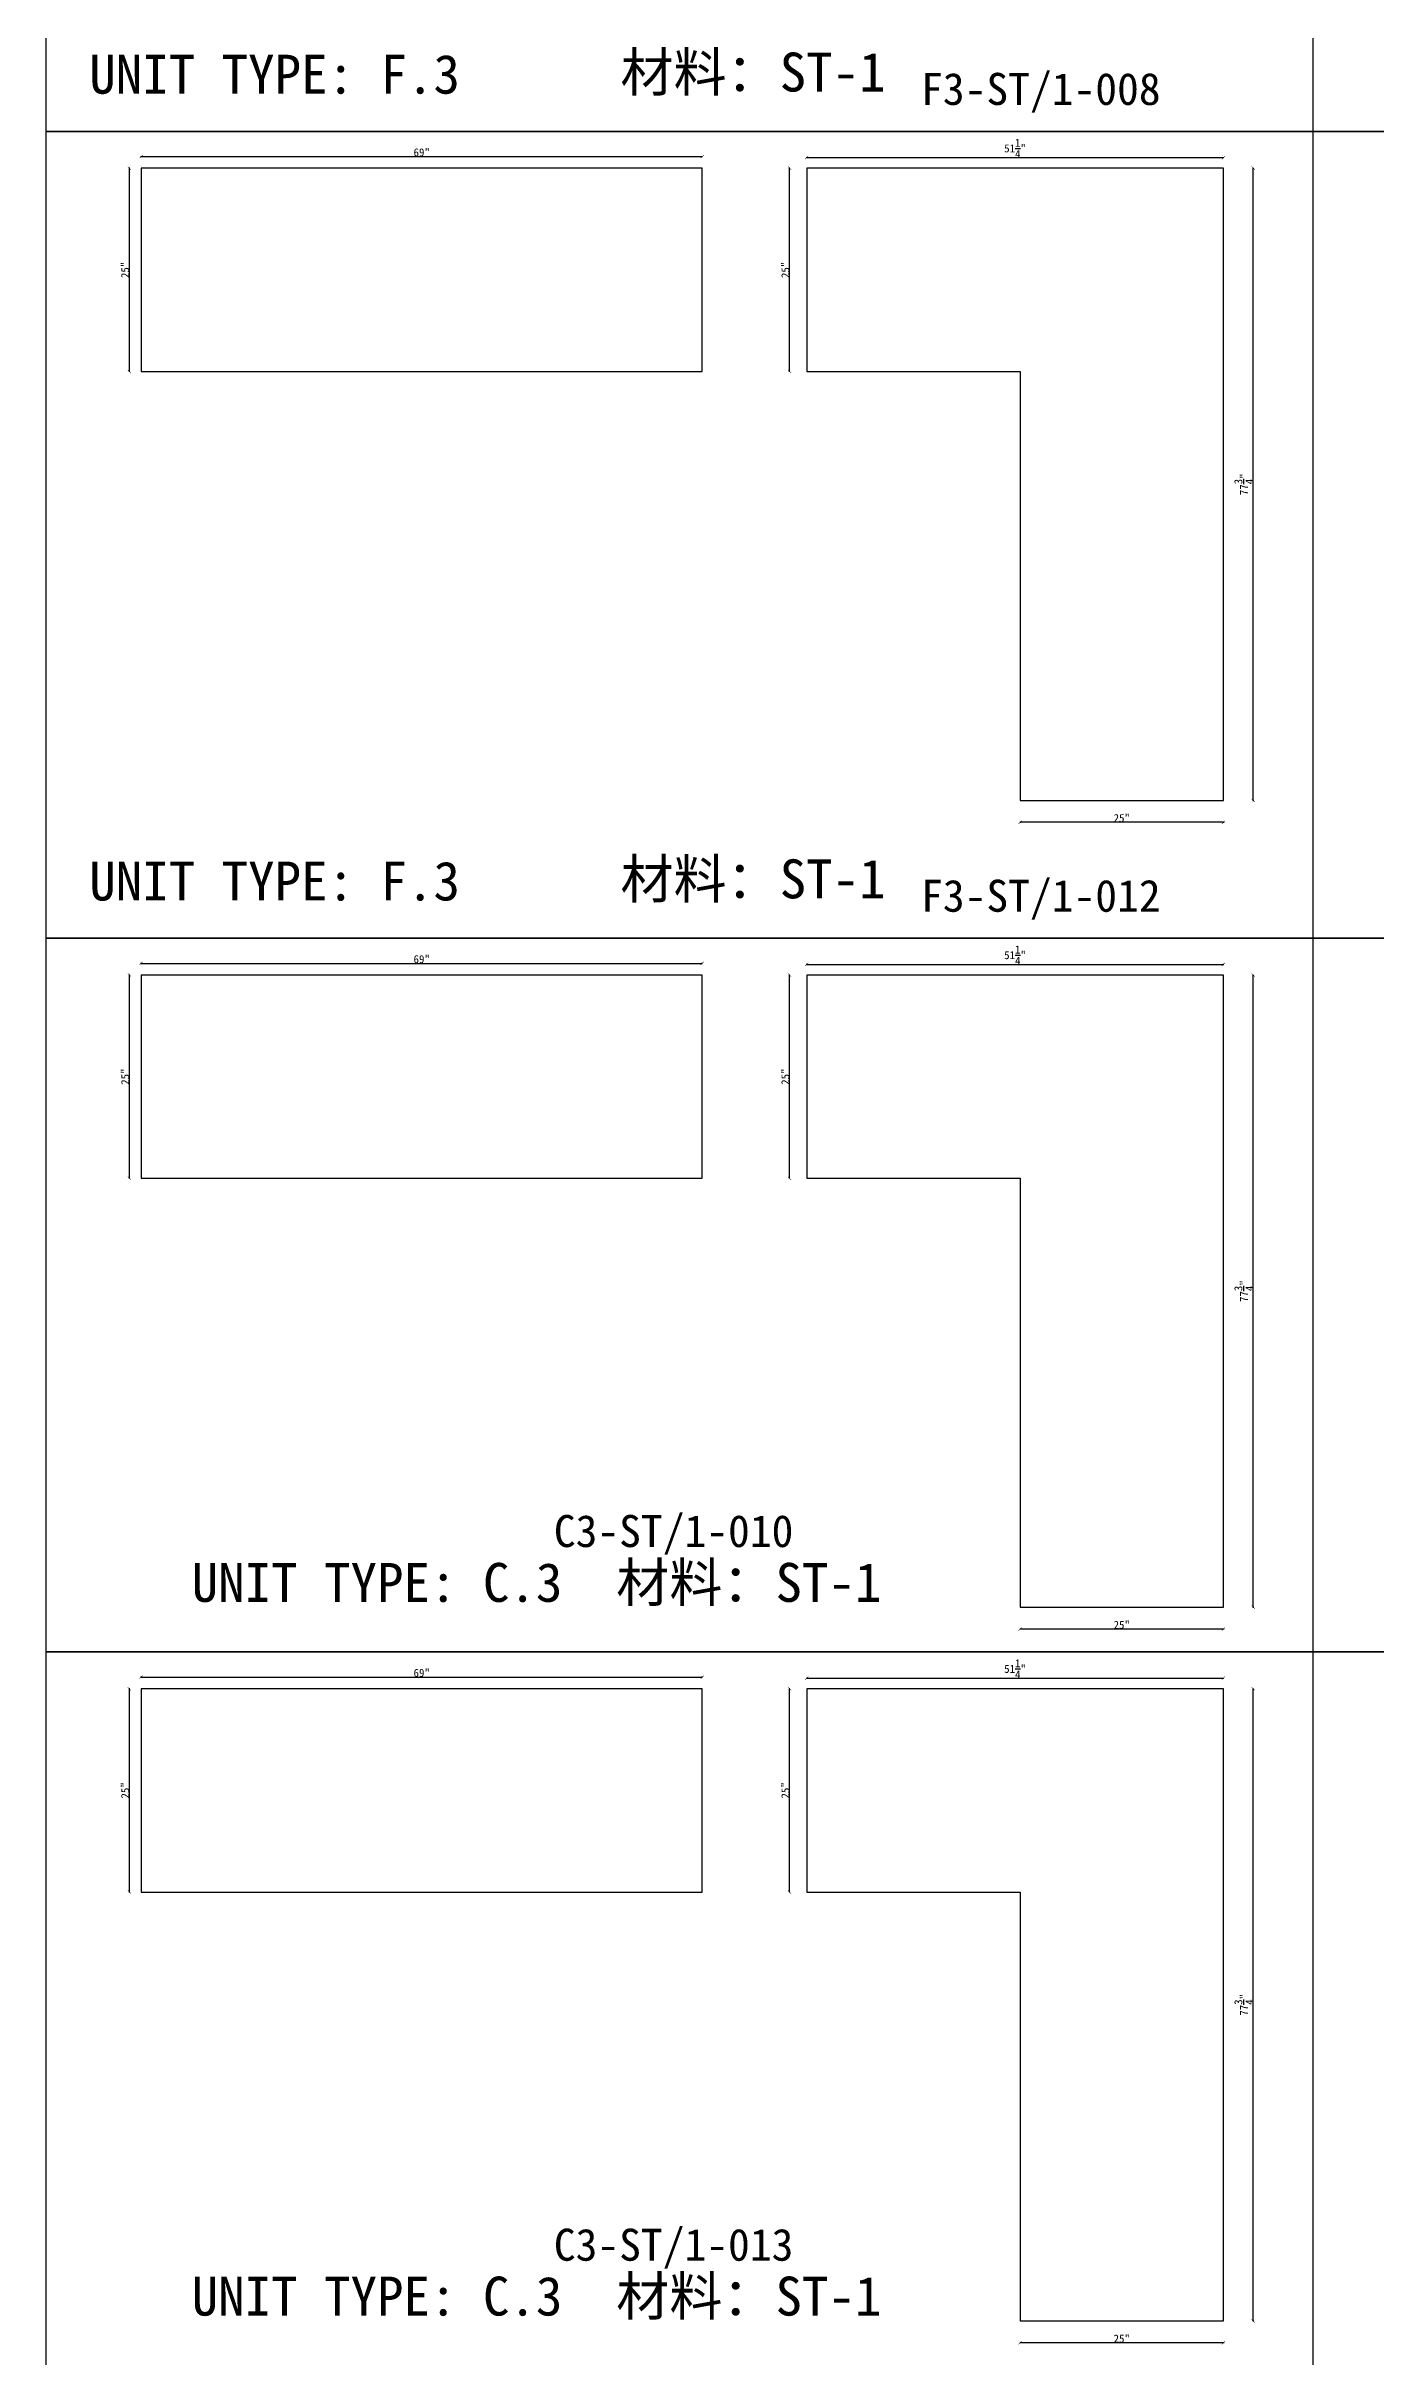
# Model space of a CAD drawing. Header units: millimetres. Extents: x -46966 to 138077, y -48408 to 2116.
# Drawn here: x 64990 to 69143, y -27261 to -20043 of the extents above; entities that cross this region are included whole.
import ezdxf
from ezdxf.enums import TextEntityAlignment as Align

# ---------------------------------------------------------------- set-up
doc = ezdxf.new("R2010")
doc.units = ezdxf.units.MM
doc.layers.add('PART_NUMBER', color=3, linetype='Continuous')
doc.styles.add('样式 1', font='')
doc.styles.get('样式 1').set_extended_font_data('NSimSun')
doc.dimstyles.new('副本 ISO-25', dxfattribs={"dimtxt": 25, "dimasz": 10, "dimexe": 1.5, "dimexo": 0.5, "dimtad": 1, "dimlfac": 0.03937, "dimlunit": 5, "dimtxsty": '样式 1', "dimblk": 'ARCHTICK', "dimcen": 2.5, "dimclrd": 256, "dimclrt": 1, "dimazin": 3, "dimtfac": 1, "dimtmove": 0, "dimatfit": 3, "dimfxlon": 1})

# ---------------------------------------------------------------- blocks, each defined once
blk = doc.blocks.new('_ArchTick')
at = {"color": 0, "linetype": 'ByBlock', "const_width": 0.15}
blk.add_lwpolyline([(-0.5, -0.5), (0.5, 0.5)], dxfattribs=at)
blk = doc.blocks.new('*D1447')
at = {"color": 0, "lineweight": -2, "transparency": 16777216}
for p, q in [((65250.6, -20424.6), (65248.1, -20424.6)), ((65250.6, -21059.6), (65248.1, -21059.6))]:
    blk.add_line(p, q, dxfattribs=at)
at = {"lineweight": -2, "transparency": 16777216}
blk.add_line((65249.6, -21059.6), (65249.6, -20424.6), dxfattribs=at)
at = {"layer": 'Defpoints', "color": 0, "transparency": 16777216}
for p in [(65249.6, -20424.6), (65286.5, -20424.6), (65286.5, -21059.6)]:
    blk.add_point(p, dxfattribs=at)
at = {"lineweight": -2, "transparency": 16777216, "xscale": 10, "yscale": 10, "zscale": 10}
for p, rotation in [((65249.6, -20424.6), 90), ((65249.6, -21059.6), 270)]:
    blk.add_blockref('_ArchTick', p, dxfattribs=dict(at, rotation=rotation))
at = {"color": 1, "transparency": 16777216, "insert": (65236.5, -20742.1), "char_height": 25, "attachment_point": 5, "rotation": 90, "style": '样式 1'}
blk.add_mtext('\\A1;25"', dxfattribs=at)
blk = doc.blocks.new('*D1448')
at = {"color": 0, "lineweight": -2, "transparency": 16777216}
for p, q in [((65286.5, -20389.3), (65286.5, -20386.8)), ((67039.1, -20389.3), (67039.1, -20386.8))]:
    blk.add_line(p, q, dxfattribs=at)
at = {"lineweight": -2, "transparency": 16777216}
blk.add_line((65286.5, -20388.3), (67039.1, -20388.3), dxfattribs=at)
at = {"layer": 'Defpoints', "color": 0, "transparency": 16777216}
for p in [(65286.5, -20424.6), (67039.1, -20388.3), (67039.1, -20424.6)]:
    blk.add_point(p, dxfattribs=at)
at = {"lineweight": -2, "transparency": 16777216, "xscale": 10, "yscale": 10, "zscale": 10, "rotation": 180}
blk.add_blockref('_ArchTick', (65286.5, -20388.3), dxfattribs=at)
at = {"lineweight": -2, "transparency": 16777216, "xscale": 10, "yscale": 10, "zscale": 10}
blk.add_blockref('_ArchTick', (67039.1, -20388.3), dxfattribs=at)
at = {"color": 1, "transparency": 16777216, "insert": (66162.8, -20375.2), "char_height": 25, "attachment_point": 5, "style": '样式 1'}
blk.add_mtext('\\A1;69"', dxfattribs=at)
blk = doc.blocks.new('*D1449')
at = {"color": 0, "lineweight": -2, "transparency": 16777216}
for p, q in [((67365.4, -20392.5), (67365.4, -20390)), ((68667.2, -20392.5), (68667.2, -20390))]:
    blk.add_line(p, q, dxfattribs=at)
at = {"lineweight": -2, "transparency": 16777216}
blk.add_line((67365.4, -20391.5), (68667.2, -20391.5), dxfattribs=at)
at = {"layer": 'Defpoints', "color": 0, "transparency": 16777216}
for p in [(67365.4, -20424.6), (68667.2, -20391.5), (68667.2, -20424.6)]:
    blk.add_point(p, dxfattribs=at)
at = {"lineweight": -2, "transparency": 16777216, "xscale": 10, "yscale": 10, "zscale": 10, "rotation": 180}
blk.add_blockref('_ArchTick', (67365.4, -20391.5), dxfattribs=at)
at = {"lineweight": -2, "transparency": 16777216, "xscale": 10, "yscale": 10, "zscale": 10}
blk.add_blockref('_ArchTick', (68667.2, -20391.5), dxfattribs=at)
at = {"color": 1, "transparency": 16777216, "insert": (68016.3, -20362.5), "char_height": 25, "attachment_point": 5, "style": '样式 1'}
blk.add_mtext('\\A1;51{\\H1x;\\S1/4;}"', dxfattribs=at)
blk = doc.blocks.new('*D1450')
at = {"color": 0, "lineweight": -2, "transparency": 16777216}
for p, q in [((67313, -20424.6), (67310.5, -20424.6)), ((67313, -21059.6), (67310.5, -21059.6))]:
    blk.add_line(p, q, dxfattribs=at)
at = {"lineweight": -2, "transparency": 16777216}
blk.add_line((67312, -21059.6), (67312, -20424.6), dxfattribs=at)
at = {"layer": 'Defpoints', "color": 0, "transparency": 16777216}
for p in [(67312, -20424.6), (67365.4, -20424.6), (67365.4, -21059.6)]:
    blk.add_point(p, dxfattribs=at)
at = {"lineweight": -2, "transparency": 16777216, "xscale": 10, "yscale": 10, "zscale": 10}
for p, rotation in [((67312, -20424.6), 90), ((67312, -21059.6), 270)]:
    blk.add_blockref('_ArchTick', p, dxfattribs=dict(at, rotation=rotation))
at = {"color": 1, "transparency": 16777216, "insert": (67298.9, -20742.1), "char_height": 25, "attachment_point": 5, "rotation": 90, "style": '样式 1'}
blk.add_mtext('\\A1;25"', dxfattribs=at)
blk = doc.blocks.new('*D1451')
at = {"color": 0, "lineweight": -2, "transparency": 16777216}
for p, q in [((68032.2, -22466.9), (68032.2, -22469.4)), ((68667.2, -22466.9), (68667.2, -22469.4))]:
    blk.add_line(p, q, dxfattribs=at)
at = {"lineweight": -2, "transparency": 16777216}
blk.add_line((68667.2, -22467.9), (68032.2, -22467.9), dxfattribs=at)
at = {"layer": 'Defpoints', "color": 0, "transparency": 16777216}
for p in [(68032.2, -22399.5), (68667.2, -22399.5), (68032.2, -22467.9)]:
    blk.add_point(p, dxfattribs=at)
at = {"lineweight": -2, "transparency": 16777216, "xscale": 10, "yscale": 10, "zscale": 10, "rotation": 180}
blk.add_blockref('_ArchTick', (68032.2, -22467.9), dxfattribs=at)
at = {"lineweight": -2, "transparency": 16777216, "xscale": 10, "yscale": 10, "zscale": 10}
blk.add_blockref('_ArchTick', (68667.2, -22467.9), dxfattribs=at)
at = {"color": 1, "transparency": 16777216, "insert": (68349.7, -22454.8), "char_height": 25, "attachment_point": 5, "style": '样式 1'}
blk.add_mtext('\\A1;25"', dxfattribs=at)
blk = doc.blocks.new('*D1452')
at = {"color": 0, "lineweight": -2, "transparency": 16777216}
for p, q in [((68759.4, -20424.6), (68761.9, -20424.6)), ((68759.4, -22399.5), (68761.9, -22399.5))]:
    blk.add_line(p, q, dxfattribs=at)
at = {"lineweight": -2, "transparency": 16777216}
blk.add_line((68760.4, -22399.5), (68760.4, -20424.6), dxfattribs=at)
at = {"layer": 'Defpoints', "color": 0, "transparency": 16777216}
for p in [(68667.2, -20424.6), (68760.4, -20424.6), (68667.2, -22399.5)]:
    blk.add_point(p, dxfattribs=at)
at = {"lineweight": -2, "transparency": 16777216, "xscale": 10, "yscale": 10, "zscale": 10}
for p, rotation in [((68760.4, -20424.6), 90), ((68760.4, -22399.5), 270)]:
    blk.add_blockref('_ArchTick', p, dxfattribs=dict(at, rotation=rotation))
at = {"color": 1, "transparency": 16777216, "insert": (68731.3, -21412), "char_height": 25, "attachment_point": 5, "rotation": 90, "style": '样式 1'}
blk.add_mtext('\\A1;77{\\H1x;\\S3/4;}"', dxfattribs=at)
blk = doc.blocks.new('*D1463')
at = {"color": 0, "lineweight": -2, "transparency": 16777216}
for p, q in [((65250.6, -22945), (65248.1, -22945)), ((65250.6, -23580), (65248.1, -23580))]:
    blk.add_line(p, q, dxfattribs=at)
at = {"lineweight": -2, "transparency": 16777216}
blk.add_line((65249.6, -23580), (65249.6, -22945), dxfattribs=at)
at = {"layer": 'Defpoints', "color": 0, "transparency": 16777216}
for p in [(65249.6, -22945), (65286.5, -22945), (65286.5, -23580)]:
    blk.add_point(p, dxfattribs=at)
at = {"lineweight": -2, "transparency": 16777216, "xscale": 10, "yscale": 10, "zscale": 10}
for p, rotation in [((65249.6, -22945), 90), ((65249.6, -23580), 270)]:
    blk.add_blockref('_ArchTick', p, dxfattribs=dict(at, rotation=rotation))
at = {"color": 1, "transparency": 16777216, "insert": (65236.5, -23262.5), "char_height": 25, "attachment_point": 5, "rotation": 90, "style": '样式 1'}
blk.add_mtext('\\A1;25"', dxfattribs=at)
blk = doc.blocks.new('*D1464')
at = {"color": 0, "lineweight": -2, "transparency": 16777216}
for p, q in [((65286.5, -22909.7), (65286.5, -22907.2)), ((67039.1, -22909.7), (67039.1, -22907.2))]:
    blk.add_line(p, q, dxfattribs=at)
at = {"lineweight": -2, "transparency": 16777216}
blk.add_line((65286.5, -22908.7), (67039.1, -22908.7), dxfattribs=at)
at = {"layer": 'Defpoints', "color": 0, "transparency": 16777216}
for p in [(65286.5, -22945), (67039.1, -22908.7), (67039.1, -22945)]:
    blk.add_point(p, dxfattribs=at)
at = {"lineweight": -2, "transparency": 16777216, "xscale": 10, "yscale": 10, "zscale": 10, "rotation": 180}
blk.add_blockref('_ArchTick', (65286.5, -22908.7), dxfattribs=at)
at = {"lineweight": -2, "transparency": 16777216, "xscale": 10, "yscale": 10, "zscale": 10}
blk.add_blockref('_ArchTick', (67039.1, -22908.7), dxfattribs=at)
at = {"color": 1, "transparency": 16777216, "insert": (66162.8, -22895.6), "char_height": 25, "attachment_point": 5, "style": '样式 1'}
blk.add_mtext('\\A1;69"', dxfattribs=at)
blk = doc.blocks.new('*D1416')
at = {"color": 0, "lineweight": -2, "transparency": 16777216}
for p, q in [((67365.4, -22912.9), (67365.4, -22910.4)), ((68667.2, -22912.9), (68667.2, -22910.4))]:
    blk.add_line(p, q, dxfattribs=at)
at = {"lineweight": -2, "transparency": 16777216}
blk.add_line((67365.4, -22911.9), (68667.2, -22911.9), dxfattribs=at)
at = {"layer": 'Defpoints', "color": 0, "transparency": 16777216}
for p in [(67365.4, -22945), (68667.2, -22911.9), (68667.2, -22945)]:
    blk.add_point(p, dxfattribs=at)
at = {"lineweight": -2, "transparency": 16777216, "xscale": 10, "yscale": 10, "zscale": 10, "rotation": 180}
blk.add_blockref('_ArchTick', (67365.4, -22911.9), dxfattribs=at)
at = {"lineweight": -2, "transparency": 16777216, "xscale": 10, "yscale": 10, "zscale": 10}
blk.add_blockref('_ArchTick', (68667.2, -22911.9), dxfattribs=at)
at = {"color": 1, "transparency": 16777216, "insert": (68016.3, -22882.9), "char_height": 25, "attachment_point": 5, "style": '样式 1'}
blk.add_mtext('\\A1;51{\\H1x;\\S1/4;}"', dxfattribs=at)
blk = doc.blocks.new('*D1417')
at = {"color": 0, "lineweight": -2, "transparency": 16777216}
for p, q in [((67313, -22945), (67310.5, -22945)), ((67313, -23580), (67310.5, -23580))]:
    blk.add_line(p, q, dxfattribs=at)
at = {"lineweight": -2, "transparency": 16777216}
blk.add_line((67312, -23580), (67312, -22945), dxfattribs=at)
at = {"layer": 'Defpoints', "color": 0, "transparency": 16777216}
for p in [(67312, -22945), (67365.4, -22945), (67365.4, -23580)]:
    blk.add_point(p, dxfattribs=at)
at = {"lineweight": -2, "transparency": 16777216, "xscale": 10, "yscale": 10, "zscale": 10}
for p, rotation in [((67312, -22945), 90), ((67312, -23580), 270)]:
    blk.add_blockref('_ArchTick', p, dxfattribs=dict(at, rotation=rotation))
at = {"color": 1, "transparency": 16777216, "insert": (67298.9, -23262.5), "char_height": 25, "attachment_point": 5, "rotation": 90, "style": '样式 1'}
blk.add_mtext('\\A1;25"', dxfattribs=at)
blk = doc.blocks.new('*D1418')
at = {"color": 0, "lineweight": -2, "transparency": 16777216}
for p, q in [((68032.2, -24987.3), (68032.2, -24989.8)), ((68667.2, -24987.3), (68667.2, -24989.8))]:
    blk.add_line(p, q, dxfattribs=at)
at = {"lineweight": -2, "transparency": 16777216}
blk.add_line((68667.2, -24988.3), (68032.2, -24988.3), dxfattribs=at)
at = {"layer": 'Defpoints', "color": 0, "transparency": 16777216}
for p in [(68032.2, -24919.9), (68667.2, -24919.9), (68032.2, -24988.3)]:
    blk.add_point(p, dxfattribs=at)
at = {"lineweight": -2, "transparency": 16777216, "xscale": 10, "yscale": 10, "zscale": 10, "rotation": 180}
blk.add_blockref('_ArchTick', (68032.2, -24988.3), dxfattribs=at)
at = {"lineweight": -2, "transparency": 16777216, "xscale": 10, "yscale": 10, "zscale": 10}
blk.add_blockref('_ArchTick', (68667.2, -24988.3), dxfattribs=at)
at = {"color": 1, "transparency": 16777216, "insert": (68349.7, -24975.2), "char_height": 25, "attachment_point": 5, "style": '样式 1'}
blk.add_mtext('\\A1;25"', dxfattribs=at)
blk = doc.blocks.new('*D1419')
at = {"color": 0, "lineweight": -2, "transparency": 16777216}
for p, q in [((68759.4, -22945), (68761.9, -22945)), ((68759.4, -24919.9), (68761.9, -24919.9))]:
    blk.add_line(p, q, dxfattribs=at)
at = {"lineweight": -2, "transparency": 16777216}
blk.add_line((68760.4, -24919.9), (68760.4, -22945), dxfattribs=at)
at = {"layer": 'Defpoints', "color": 0, "transparency": 16777216}
for p in [(68667.2, -22945), (68760.4, -22945), (68667.2, -24919.9)]:
    blk.add_point(p, dxfattribs=at)
at = {"lineweight": -2, "transparency": 16777216, "xscale": 10, "yscale": 10, "zscale": 10}
for p, rotation in [((68760.4, -22945), 90), ((68760.4, -24919.9), 270)]:
    blk.add_blockref('_ArchTick', p, dxfattribs=dict(at, rotation=rotation))
at = {"color": 1, "transparency": 16777216, "insert": (68731.3, -23932.5), "char_height": 25, "attachment_point": 5, "rotation": 90, "style": '样式 1'}
blk.add_mtext('\\A1;77{\\H1x;\\S3/4;}"', dxfattribs=at)
blk = doc.blocks.new('*D1426')
at = {"color": 0, "lineweight": -2, "transparency": 16777216}
for p, q in [((65250.6, -25174.6), (65248.1, -25174.6)), ((65250.6, -25809.6), (65248.1, -25809.6))]:
    blk.add_line(p, q, dxfattribs=at)
at = {"lineweight": -2, "transparency": 16777216}
blk.add_line((65249.6, -25809.6), (65249.6, -25174.6), dxfattribs=at)
at = {"layer": 'Defpoints', "color": 0, "transparency": 16777216}
for p in [(65249.6, -25174.6), (65286.5, -25174.6), (65286.5, -25809.6)]:
    blk.add_point(p, dxfattribs=at)
at = {"lineweight": -2, "transparency": 16777216, "xscale": 10, "yscale": 10, "zscale": 10}
for p, rotation in [((65249.6, -25174.6), 90), ((65249.6, -25809.6), 270)]:
    blk.add_blockref('_ArchTick', p, dxfattribs=dict(at, rotation=rotation))
at = {"color": 1, "transparency": 16777216, "insert": (65236.5, -25492.1), "char_height": 25, "attachment_point": 5, "rotation": 90, "style": '样式 1'}
blk.add_mtext('\\A1;25"', dxfattribs=at)
blk = doc.blocks.new('*D1427')
at = {"color": 0, "lineweight": -2, "transparency": 16777216}
for p, q in [((65286.5, -25139.3), (65286.5, -25136.8)), ((67039.1, -25139.3), (67039.1, -25136.8))]:
    blk.add_line(p, q, dxfattribs=at)
at = {"lineweight": -2, "transparency": 16777216}
blk.add_line((65286.5, -25138.3), (67039.1, -25138.3), dxfattribs=at)
at = {"layer": 'Defpoints', "color": 0, "transparency": 16777216}
for p in [(65286.5, -25174.6), (67039.1, -25138.3), (67039.1, -25174.6)]:
    blk.add_point(p, dxfattribs=at)
at = {"lineweight": -2, "transparency": 16777216, "xscale": 10, "yscale": 10, "zscale": 10, "rotation": 180}
blk.add_blockref('_ArchTick', (65286.5, -25138.3), dxfattribs=at)
at = {"lineweight": -2, "transparency": 16777216, "xscale": 10, "yscale": 10, "zscale": 10}
blk.add_blockref('_ArchTick', (67039.1, -25138.3), dxfattribs=at)
at = {"color": 1, "transparency": 16777216, "insert": (66162.8, -25125.2), "char_height": 25, "attachment_point": 5, "style": '样式 1'}
blk.add_mtext('\\A1;69"', dxfattribs=at)
blk = doc.blocks.new('*D1428')
at = {"color": 0, "lineweight": -2, "transparency": 16777216}
for p, q in [((67365.4, -25142.5), (67365.4, -25140)), ((68667.2, -25142.5), (68667.2, -25140))]:
    blk.add_line(p, q, dxfattribs=at)
at = {"lineweight": -2, "transparency": 16777216}
blk.add_line((67365.4, -25141.5), (68667.2, -25141.5), dxfattribs=at)
at = {"layer": 'Defpoints', "color": 0, "transparency": 16777216}
for p in [(67365.4, -25174.6), (68667.2, -25141.5), (68667.2, -25174.6)]:
    blk.add_point(p, dxfattribs=at)
at = {"lineweight": -2, "transparency": 16777216, "xscale": 10, "yscale": 10, "zscale": 10, "rotation": 180}
blk.add_blockref('_ArchTick', (67365.4, -25141.5), dxfattribs=at)
at = {"lineweight": -2, "transparency": 16777216, "xscale": 10, "yscale": 10, "zscale": 10}
blk.add_blockref('_ArchTick', (68667.2, -25141.5), dxfattribs=at)
at = {"color": 1, "transparency": 16777216, "insert": (68016.3, -25112.5), "char_height": 25, "attachment_point": 5, "style": '样式 1'}
blk.add_mtext('\\A1;51{\\H1x;\\S1/4;}"', dxfattribs=at)
blk = doc.blocks.new('*D1429')
at = {"color": 0, "lineweight": -2, "transparency": 16777216}
for p, q in [((67313, -25174.6), (67310.5, -25174.6)), ((67313, -25809.6), (67310.5, -25809.6))]:
    blk.add_line(p, q, dxfattribs=at)
at = {"lineweight": -2, "transparency": 16777216}
blk.add_line((67312, -25809.6), (67312, -25174.6), dxfattribs=at)
at = {"layer": 'Defpoints', "color": 0, "transparency": 16777216}
for p in [(67312, -25174.6), (67365.4, -25174.6), (67365.4, -25809.6)]:
    blk.add_point(p, dxfattribs=at)
at = {"lineweight": -2, "transparency": 16777216, "xscale": 10, "yscale": 10, "zscale": 10}
for p, rotation in [((67312, -25174.6), 90), ((67312, -25809.6), 270)]:
    blk.add_blockref('_ArchTick', p, dxfattribs=dict(at, rotation=rotation))
at = {"color": 1, "transparency": 16777216, "insert": (67298.9, -25492.1), "char_height": 25, "attachment_point": 5, "rotation": 90, "style": '样式 1'}
blk.add_mtext('\\A1;25"', dxfattribs=at)
blk = doc.blocks.new('*D1430')
at = {"color": 0, "lineweight": -2, "transparency": 16777216}
for p, q in [((68032.2, -27216.9), (68032.2, -27219.4)), ((68667.2, -27216.9), (68667.2, -27219.4))]:
    blk.add_line(p, q, dxfattribs=at)
at = {"lineweight": -2, "transparency": 16777216}
blk.add_line((68667.2, -27217.9), (68032.2, -27217.9), dxfattribs=at)
at = {"layer": 'Defpoints', "color": 0, "transparency": 16777216}
for p in [(68032.2, -27149.5), (68667.2, -27149.5), (68032.2, -27217.9)]:
    blk.add_point(p, dxfattribs=at)
at = {"lineweight": -2, "transparency": 16777216, "xscale": 10, "yscale": 10, "zscale": 10, "rotation": 180}
blk.add_blockref('_ArchTick', (68032.2, -27217.9), dxfattribs=at)
at = {"lineweight": -2, "transparency": 16777216, "xscale": 10, "yscale": 10, "zscale": 10}
blk.add_blockref('_ArchTick', (68667.2, -27217.9), dxfattribs=at)
at = {"color": 1, "transparency": 16777216, "insert": (68349.7, -27204.8), "char_height": 25, "attachment_point": 5, "style": '样式 1'}
blk.add_mtext('\\A1;25"', dxfattribs=at)
blk = doc.blocks.new('*D1431')
at = {"color": 0, "lineweight": -2, "transparency": 16777216}
for p, q in [((68759.4, -25174.6), (68761.9, -25174.6)), ((68759.4, -27149.5), (68761.9, -27149.5))]:
    blk.add_line(p, q, dxfattribs=at)
at = {"lineweight": -2, "transparency": 16777216}
blk.add_line((68760.4, -27149.5), (68760.4, -25174.6), dxfattribs=at)
at = {"layer": 'Defpoints', "color": 0, "transparency": 16777216}
for p in [(68667.2, -25174.6), (68760.4, -25174.6), (68667.2, -27149.5)]:
    blk.add_point(p, dxfattribs=at)
at = {"lineweight": -2, "transparency": 16777216, "xscale": 10, "yscale": 10, "zscale": 10}
for p, rotation in [((68760.4, -25174.6), 90), ((68760.4, -27149.5), 270)]:
    blk.add_blockref('_ArchTick', p, dxfattribs=dict(at, rotation=rotation))
at = {"color": 1, "transparency": 16777216, "insert": (68731.3, -26162), "char_height": 25, "attachment_point": 5, "rotation": 90, "style": '样式 1'}
blk.add_mtext('\\A1;77{\\H1x;\\S3/4;}"', dxfattribs=at)

msp = doc.modelspace()

# ---------------------------------------------------------------- linework, layer by layer
at = {"color": 1}
for points in [[(64989.795, -17789.28), (68946.677, -17789.28), (68946.677, -20309.699), (64989.795, -20309.699)], [(68946.677, -20309.699), (71738.551, -20309.699), (71738.551, -17789.28), (68946.677, -17789.28)], [(64989.795, -20309.699), (68946.677, -20309.699), (68946.677, -22830.117), (64989.795, -22830.117)], [(68946.677, -22830.117), (71738.551, -22830.117), (71738.551, -20309.699), (68946.677, -20309.699)], [(64989.795, -22830.117), (68946.677, -22830.117), (68946.677, -25059.684), (64989.795, -25059.684)], [(68946.677, -25059.684), (71738.551, -25059.684), (71738.551, -22830.117), (68946.677, -22830.117)], [(64989.795, -25059.684), (68946.677, -25059.684), (68946.677, -27289.251), (64989.795, -27289.251)], [(68946.677, -27289.251), (71738.551, -27289.251), (71738.551, -25059.684), (68946.677, -25059.684)]]:
    msp.add_lwpolyline(points, close=True, dxfattribs=at)
for points in [[(65286.547, -21059.625), (67039.147, -21059.625), (67039.147, -20424.625), (65286.547, -20424.625)], [(68667.192, -20424.625), (67365.442, -20424.625), (67365.442, -21059.625), (68032.192, -21059.625), (68032.192, -22399.475), (68667.192, -22399.475)], [(65286.547, -23580.043), (67039.147, -23580.043), (67039.147, -22945.043), (65286.547, -22945.043)], [(68667.192, -22945.043), (67365.442, -22945.043), (67365.442, -23580.043), (68032.192, -23580.043), (68032.192, -24919.893), (68667.192, -24919.893)], [(65286.547, -25809.61), (67039.147, -25809.61), (67039.147, -25174.61), (65286.547, -25174.61)], [(68667.192, -25174.61), (67365.442, -25174.61), (67365.442, -25809.61), (68032.192, -25809.61), (68032.192, -27149.46), (68667.192, -27149.46)]]:
    msp.add_lwpolyline(points, close=True)

# ---------------------------------------------------------------- texts
at = {"style": '样式 1'}
for s, p in [('材料：ST-1', (66783.54, -20184.909)), ('UNIT TYPE: F.3', (65124.253, -20191.564)), ('UNIT TYPE: F.3', (65124.253, -22711.982)), ('材料：ST-1', (66783.54, -22705.327)), ('UNIT TYPE: C.3', (65444.219, -24903.142)), ('材料：ST-1', (66770.5, -24903.142)), ('材料：ST-1', (66770.5, -27132.709)), ('UNIT TYPE: C.3', (65444.219, -27132.709))]:
    msp.add_text(s, height=121.5865, dxfattribs=at).set_placement(p)
at = {"layer": 'PART_NUMBER', "color": 3, "style": '样式 1'}
for s, p in [('F3-ST/1-008', (68096.883, -20176.868)), ('F3-ST/1-012', (68096.883, -22697.286)), ('C3-ST/1-010', (66949.659, -24681.853)), ('C3-ST/1-013', (66949.659, -26911.42))]:
    msp.add_text(s, height=100, dxfattribs=at).set_placement(p, align=Align.MIDDLE_CENTER)

# ---------------------------------------------------------------- dimensions: what is measured, and where the dimension line sits
for base, p1, p2, picture, middle in [((68667.192, -20391.492), (67365.442, -20424.625), (68667.192, -20424.625), '*D1449', (68016.317, -20362.469)), ((67039.147, -20388.295), (65286.547, -20424.625), (67039.147, -20424.625), '*D1448', (66162.847, -20375.17)), ((68032.192, -22467.891), (68667.192, -22399.475), (68032.192, -22399.475), '*D1451', (68349.692, -22454.766)), ((67039.147, -22908.713), (65286.547, -22945.043), (67039.147, -22945.043), '*D1464', (66162.847, -22895.588)), ((68667.192, -22911.911), (67365.442, -22945.043), (68667.192, -22945.043), '*D1416', (68016.317, -22882.887)), ((68032.192, -24988.309), (68667.192, -24919.893), (68032.192, -24919.893), '*D1418', (68349.692, -24975.184)), ((67039.147, -25138.28), (65286.547, -25174.61), (67039.147, -25174.61), '*D1427', (66162.847, -25125.155)), ((68667.192, -25141.478), (67365.442, -25174.61), (68667.192, -25174.61), '*D1428', (68016.317, -25112.454)), ((68032.192, -27217.876), (68667.192, -27149.46), (68032.192, -27149.46), '*D1430', (68349.692, -27204.751))]:
    dim = msp.add_linear_dim(base=base, p1=p1, p2=p2, dimstyle='副本 ISO-25')
    dim.commit()
    dim.dimension.update_dxf_attribs({"geometry": picture, "text_midpoint": middle})
for base, p1, p2, picture, middle in [((65249.607, -20424.625), (65286.547, -21059.625), (65286.547, -20424.625), '*D1447', (65236.482, -20742.125)), ((67311.996, -20424.625), (67365.442, -21059.625), (67365.442, -20424.625), '*D1450', (67298.871, -20742.125)), ((68760.414, -20424.625), (68667.192, -22399.475), (68667.192, -20424.625), '*D1452', (68731.321, -21412.05)), ((65249.607, -22945.043), (65286.547, -23580.043), (65286.547, -22945.043), '*D1463', (65236.482, -23262.543)), ((67311.996, -22945.043), (67365.442, -23580.043), (67365.442, -22945.043), '*D1417', (67298.871, -23262.543)), ((68760.414, -22945.043), (68667.192, -24919.893), (68667.192, -22945.043), '*D1419', (68731.321, -23932.468)), ((65249.607, -25174.61), (65286.547, -25809.61), (65286.547, -25174.61), '*D1426', (65236.482, -25492.11)), ((67311.996, -25174.61), (67365.442, -25809.61), (67365.442, -25174.61), '*D1429', (67298.871, -25492.11)), ((68760.414, -25174.61), (68667.192, -27149.46), (68667.192, -25174.61), '*D1431', (68731.321, -26162.035))]:
    dim = msp.add_linear_dim(base=base, p1=p1, p2=p2, angle=90, dimstyle='副本 ISO-25')
    dim.commit()
    dim.dimension.update_dxf_attribs({"geometry": picture, "text_midpoint": middle})

doc.saveas('drawing.dxf')
